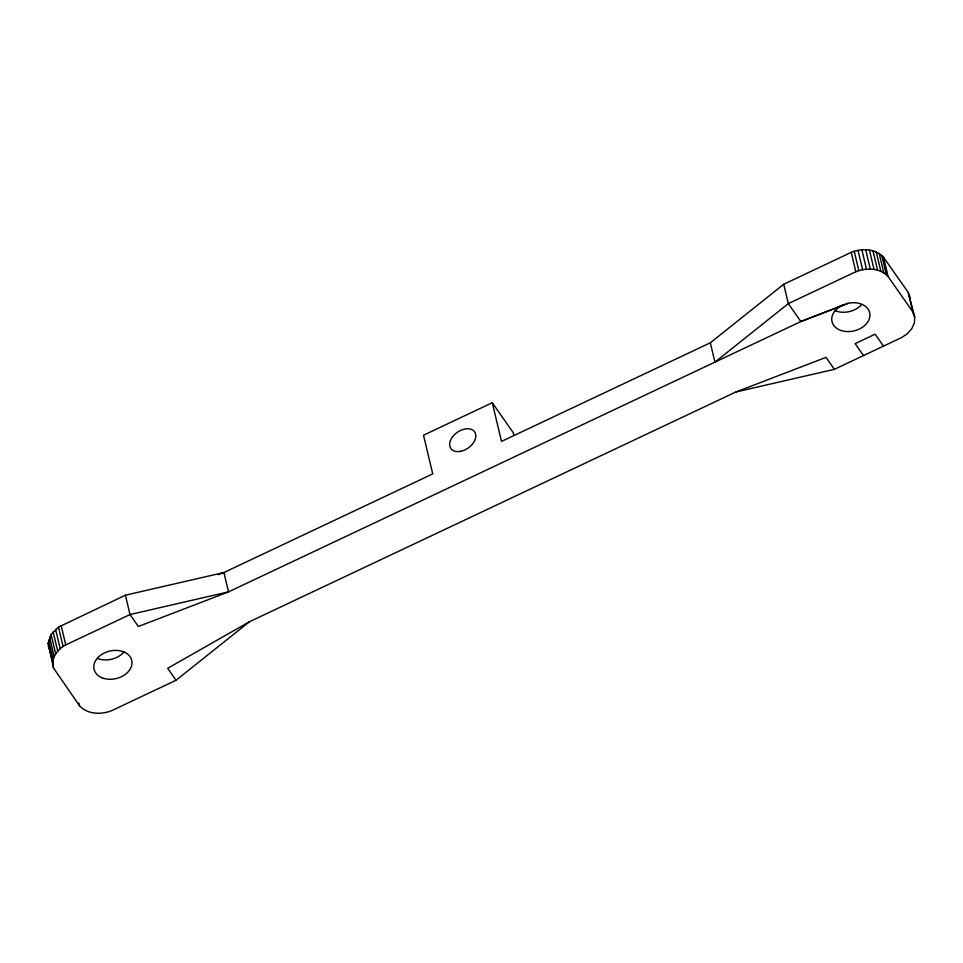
<?xml version="1.0" encoding="UTF-8"?>
<svg xmlns="http://www.w3.org/2000/svg" width="963" height="963" viewBox="0 0 963 963"><rect width="100%" height="100%" fill="white"/><g stroke="black" fill="none" stroke-linecap="round" stroke-linejoin="round"><path stroke-width="1.44" d="M492.274 402.727L501.506 441.415L710.321 342.792L783.701 284.278L847.139 254.316C858.972 247.611 877.606 247.286 885.491 260.058L908.169 292.307L914.718 317.008L914.417 322.786L911.913 328.491L907.399 333.643L901.862 337.447L834.391 369.323L826.013 357.369L735.876 391.989L249.441 621.749L176.024 680.263L111.768 710.622C101.356 714.799 87.537 714.558 79.508 705.783L53.591 668.105L48.15 643.128L51.087 634.509L58.49 627.13L125.395 595.206L223.91 572.528L432.736 473.904L423.503 435.216L492.274 402.727L513.195 432.604L513.881 435.469M838.027 307.197L843.287 304.85L839.002 307.221A19.368 14.12 -13.4 0 0 840.795 330.417A19.368 14.12 -13.4 0 0 869.565 318.031A19.368 14.12 -13.4 0 0 848.09 303.309L800.867 321.546L228.52 591.872L130.005 614.55L65.749 644.897C57.563 649.062 50.293 658.572 53.591 668.105M249.441 621.749L167.658 668.322L176.024 680.263M914.718 317.008L912.996 312.108L888.103 276.562C880.074 267.786 866.255 267.533 855.83 271.722L788.312 303.622L714.931 362.136L710.321 342.792M848.09 303.309L800.867 321.546L788.312 303.622L783.701 284.278M218.372 574.658L223.91 572.528L228.52 591.872L138.371 626.492L130.005 614.55L125.395 595.206M735.876 391.989L834.391 369.323M883.468 346.138L875.102 334.185L855.168 343.659L863.534 355.6M909.409 294.895L910.24 300.528M48.282 645.992L48.981 648.761M908.386 292.764L913.863 315.732M883.504 257.217L888.103 276.562M881.771 255.424L886.381 274.768M879.207 253.534L883.817 272.878M876.258 252.005L880.868 271.349M872.984 250.837L877.582 270.182M869.433 250.091L874.043 269.435M865.701 249.754L870.311 269.098M861.873 249.85L866.483 269.195M858.021 250.368L862.631 269.712M854.229 251.295L858.84 270.639M851.232 252.378L855.83 271.722M61.138 625.553L65.749 644.897M78.846 703.014L79.508 705.783M58.49 627.13L63.101 646.474M55.601 629.357L60.212 648.701M53.121 631.836L57.732 651.181M51.087 634.509L55.698 653.853M49.57 637.325L54.181 656.67M48.583 640.214L53.194 659.559M48.15 643.128L53.29 664.711M124.143 651.782A19.368 14.12 -13.4 0 1 97.6 658.499M861.572 304.705A19.368 14.12 -13.4 0 1 834.813 310.519M102.198 677.844A19.368 14.12 -13.4 0 0 131.979 663.772A19.368 14.12 -13.4 0 0 104.546 652.878A19.368 14.12 -13.4 0 0 102.198 677.844M460.615 451.322A14.529 9.558 -35 0 0 474.964 432.411A14.529 9.558 -35 0 0 452.574 436.805A14.529 9.558 -35 0 0 460.615 451.322"/></g></svg>
